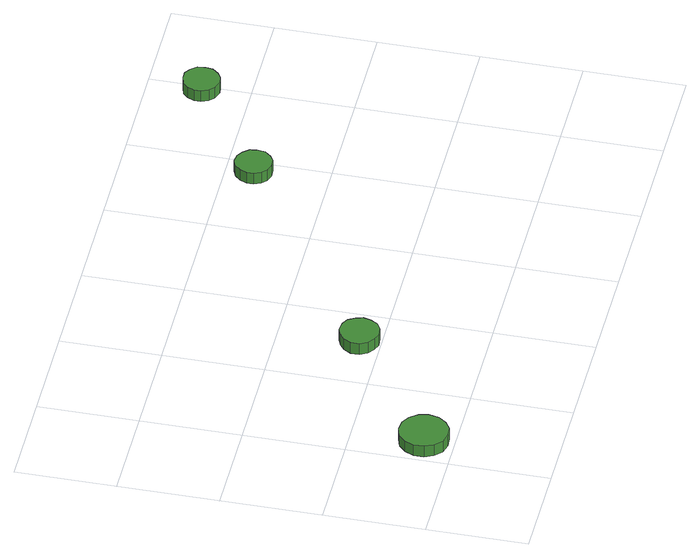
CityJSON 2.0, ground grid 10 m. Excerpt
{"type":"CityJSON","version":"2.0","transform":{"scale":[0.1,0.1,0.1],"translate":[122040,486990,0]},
"CityObjects":{
"tree1":{"type":"SolitaryVegetationObject","attributes":{"function":"something"},"geometry":[{"type":"MultiSurface","lod":"1","boundaries":[[[0,1,2,3,4,5,6,7,8,9,10,11,12,13,14]],[[15,16,17,18,19,20,21,22,23,24,25,26,27,28,29]],[[0,29,28,1]],[[1,28,27,2]],[[2,27,26,3]],[[3,26,25,4]],[[4,25,24,5]],[[5,24,23,6]],[[6,23,22,7]],[[7,22,21,8]],[[8,21,20,9]],[[9,20,19,10]],[[10,19,18,11]],[[11,18,17,12]],[[12,17,16,13]],[[13,16,15,14]],[[14,15,29,0]]]}]},
"tree2":{"type":"SolitaryVegetationObject","attributes":{"function":"something"},"geometry":[{"type":"MultiSurface","lod":"1","boundaries":[[[30,31,32,33,34,35,36,37,38,39,40,41,42,43,44]],[[45,46,47,48,49,50,51,52,53,54,55,56,57,58,59]],[[30,59,58,31]],[[31,58,57,32]],[[32,57,56,33]],[[33,56,55,34]],[[34,55,54,35]],[[35,54,53,36]],[[36,53,52,37]],[[37,52,51,38]],[[38,51,50,39]],[[39,50,49,40]],[[40,49,48,41]],[[41,48,47,42]],[[42,47,46,43]],[[43,46,45,44]],[[44,45,59,30]]]}]},
"tree3":{"type":"SolitaryVegetationObject","attributes":{"function":"something"},"geometry":[{"type":"MultiSurface","lod":"1","boundaries":[[[60,61,62,63,64,65,66,67,68,69,70,71,72,73,74]],[[75,76,77,78,79,80,81,82,83,84,85,86,87,88,89]],[[60,89,88,61]],[[61,88,87,62]],[[62,87,86,63]],[[63,86,85,64]],[[64,85,84,65]],[[65,84,83,66]],[[66,83,82,67]],[[67,82,81,68]],[[68,81,80,69]],[[69,80,79,70]],[[70,79,78,71]],[[71,78,77,72]],[[72,77,76,73]],[[73,76,75,74]],[[74,75,89,60]]]}]},
"tree4":{"type":"SolitaryVegetationObject","attributes":{"function":"something"},"geometry":[{"type":"MultiSurface","lod":"1","boundaries":[[[90,91,92,93,94,95,96,97,98,99,100,101,102,103,104]],[[105,106,107,108,109,110,111,112,113,114,115,116,117,118,119]],[[90,119,118,91]],[[91,118,117,92]],[[92,117,116,93]],[[93,116,115,94]],[[94,115,114,95]],[[95,114,113,96]],[[96,113,112,97]],[[97,112,111,98]],[[98,111,110,99]],[[99,110,109,100]],[[100,109,108,101]],[[101,108,107,102]],[[102,107,106,103]],[[103,106,105,104]],[[104,105,119,90]]]}]}
},
"vertices":[
[52,30,20],[50,40,20],[44,48,20],[36,53,20],[26,54,20],[16,51,20],[9,44,20],[5,35,20],[5,25,20],[9,16,20],[16,9,20],[26,6,20],[36,7,20],[44,12,20],[50,20,20],[50,20,7],[44,12,7],[36,7,7],[26,6,7],[16,9,7],[9,16,7],[5,25,7],[5,35,7],[9,44,7],[16,51,7],[26,54,7],[36,53,7],[44,48,7],[50,40,7],[52,30,7],
[180,122,20],[178,129,20],[174,136,20],[167,140,20],[158,141,20],[151,138,20],[145,133,20],[141,126,20],[141,117,20],[145,110,20],[151,105,20],[158,102,20],[167,103,20],[174,107,20],[178,114,20],[178,114,7],[174,107,7],[167,103,7],[158,102,7],[151,105,7],[145,110,7],[141,117,7],[141,126,7],[145,133,7],[151,138,7],[158,141,7],[167,140,7],[174,136,7],[178,129,7],[180,122,7],
[404,274,19],[403,281,19],[398,287,19],[392,291,19],[384,292,19],[377,289,19],[372,284,19],[369,277,19],[369,270,19],[372,263,19],[377,258,19],[384,256,19],[392,256,19],[398,260,19],[403,266,19],[403,266,6],[398,260,6],[392,256,6],[384,256,6],[377,258,6],[372,263,6],[369,270,6],[369,277,6],[372,284,6],[377,289,6],[384,292,6],[392,291,6],[398,287,6],[403,281,6],[404,274,6],
[514,348,19],[513,356,19],[508,362,19],[502,366,19],[495,366,19],[487,364,19],[482,359,19],[479,352,19],[479,345,19],[482,338,19],[487,333,19],[495,330,19],[502,331,19],[508,335,19],[513,341,19],[513,341,6],[508,335,6],[502,331,6],[495,330,6],[487,333,6],[482,338,6],[479,345,6],[479,352,6],[482,359,6],[487,364,6],[495,366,6],[502,366,6],[508,362,6],[513,356,6],[514,348,6]
]}
